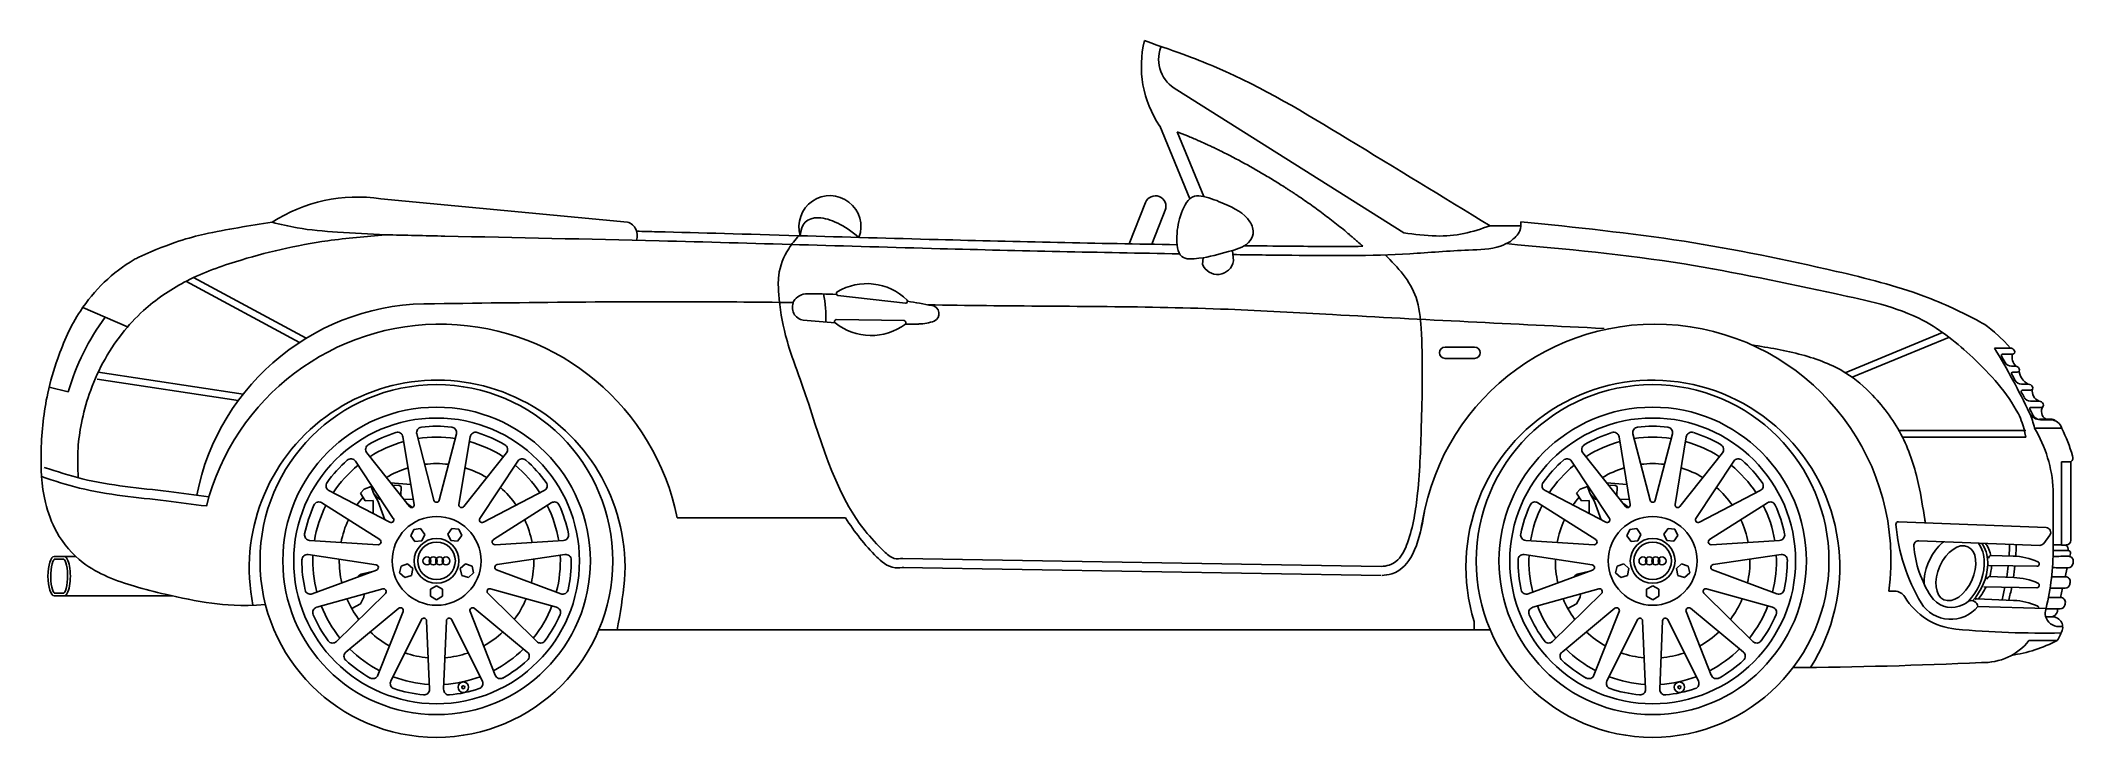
# Model space of a CAD drawing. Header units: millimetres. Extents: x -918 to 3798, y 0 to 1617.
import ezdxf

# ---------------------------------------------------------------- set-up
doc = ezdxf.new("R2010")
doc.units = ezdxf.units.MM
doc.layers.add('ceco.net 95', color=7, linetype='Continuous')

msp = doc.modelspace()

# ---------------------------------------------------------------- linework, layer by layer
at = {"layer": 'ceco.net 95'}
for p, q in [((1718.4, 1502.9), (2244.8, 1170.8)), ((1678.3, 1419.1), (1748.3, 1250.2)), ((1718.5, 1405.4), (1780.9, 1255.1)), ((-129.2, 1250.1), (443.4, 1196)), ((1645.3, 1241.4), (1607.8, 1145.4)), ((1692.5, 1227.6), (1660.1, 1144.5)), ((2444.9, 1187.3), (2516.3, 1187.6)), ((1778.9, 1113.2), (1777.5, 1098.3)), ((1849.5, 1106), (1847.1, 1130)), ((-317.5, 916.7), (-581.2, 1058.5)), ((-302, 926.5), (-563.6, 1067.2)), ((-717, 952.5), (-820.7, 997.9)), ((1088.1, 1007.6), (931.4, 1025.8)), ((1085.4, 967.3), (927.7, 969.8)), ((1119.5, 959.4), (1088.2, 959.4)), ((2409.2, 905.6), (2340.4, 905.6)), ((3269.1, 846.4), (3495, 939.6)), ((3285, 835.8), (3510.9, 929)), ((3615.3, 903.6), (3652.9, 903.6)), ((2409.2, 879.6), (2340.4, 879.6)), ((3633.8, 889.3), (3657.1, 889.3)), ((3654.6, 861.7), (3665.2, 861.7)), ((3673, 855.6), (3673, 855.6)), ((-854.4, 801.8), (-898.7, 812.6)), ((-459.8, 781.8), (-787.4, 831.5)), ((-448.8, 796.3), (-785, 847.3)), ((3657.7, 847.5), (3668, 847.7)), ((3678, 819.9), (3693.7, 819.9)), ((3680.2, 805.7), (3698.7, 805.7)), ((3698.9, 780.2), (3718.8, 780.2)), ((3700.1, 765.9), (3723.8, 765.9)), ((3728.8, 773.8), (3728.8, 773.8)), ((3393.6, 712.6), (3687.9, 712.6)), ((3771.4, 718), (3708.3, 718)), ((3719.9, 738.2), (3749.3, 738.2)), ((3745.5, 737.1), (3721.9, 737.1)), ((3759.3, 731.8), (3759.3, 731.8)), ((-62.9, 535.5), (-161.6, 660.4)), ((-51.7, 540.5), (-77.7, 697.6)), ((-5.8, 550.2), (-45.6, 704.4)), ((6.4, 550.2), (46.2, 704.4)), ((52.3, 540.5), (78.3, 697.6)), ((63.5, 535.5), (162.3, 660.4)), ((2759.1, 535.5), (2660.3, 660.4)), ((2770.3, 540.5), (2744.3, 697.6)), ((2816.2, 550.2), (2776.4, 704.4)), ((2828.4, 550.2), (2868.2, 704.4)), ((2874.3, 540.5), (2900.3, 697.6)), ((2885.4, 535.5), (2984.2, 660.4)), ((3402, 696.7), (3687.9, 696.7)), ((-100.1, 508.2), (-188.1, 641)), ((100.7, 508.2), (188.7, 641)), ((2721.9, 508.2), (2633.9, 641)), ((2922.7, 508.2), (3010.7, 641)), ((3792.9, 639.3), (3770.9, 639.3)), ((3770.9, 446.5), (3770.9, 639.3)), ((3792.9, 457.5), (3792.9, 639.3)), ((-108.3, 499.1), (-249.5, 572.8)), ((-167.8, 576.3), (-176.2, 567.1)), ((-176.2, 567.1), (-165.2, 548.6)), ((-151.1, 582.5), (-167.8, 576.3)), ((-151.1, 582.5), (-150.2, 583.8)), ((-145.9, 566.7), (-151.1, 582.5)), ((-145.9, 566.7), (-134.9, 547.8)), ((-133.1, 552.6), (-145.9, 566.7)), ((-106.3, 590.4), (-59.4, 587.1)), ((-102.3, 585.4), (-86.5, 584.2)), ((-86.5, 584.2), (-82.1, 582.5)), ((-82.1, 582.5), (-82.4, 560.3)), ((108.9, 499.1), (250.1, 572.8)), ((2713.7, 499.1), (2572.5, 572.8)), ((2654.1, 576.3), (2645.8, 567.1)), ((2645.8, 567.1), (2656.8, 548.6)), ((2670.8, 582.5), (2654.1, 576.3)), ((2670.8, 582.5), (2671.8, 583.8)), ((2676.1, 566.7), (2670.8, 582.5)), ((2688.9, 552.6), (2676.1, 566.7)), ((2676.1, 566.7), (2687.1, 547.8)), ((2715.7, 590.4), (2762.6, 587.1)), ((2719.7, 585.4), (2735.5, 584.2)), ((2735.5, 584.2), (2739.9, 582.5)), ((2739.9, 582.5), (2739.5, 560.3)), ((2930.8, 499.1), (3072.1, 572.8)), ((3751.7, 438.5), (3751.7, 574.7)), ((-131.5, 458.9), (-265.9, 544.3)), ((-165.2, 548.6), (-146.7, 550)), ((-146.7, 550), (-147, 519.3)), ((-134.9, 547.8), (-119.4, 505.2)), ((-129.5, 552.6), (-133.1, 552.6)), ((-76.5, 552.7), (-53.5, 551.7)), ((-69.3, 543.6), (-55.3, 533.7)), ((132.1, 458.9), (266.5, 544.3)), ((2690.5, 458.9), (2556.1, 544.3)), ((2656.8, 548.6), (2675.2, 550)), ((2675.2, 550), (2675, 519.3)), ((2687.1, 547.8), (2702.5, 505.2)), ((2692.5, 552.6), (2688.9, 552.6)), ((2745.5, 552.7), (2768.5, 551.7)), ((2752.7, 543.6), (2766.7, 533.7)), ((2954.1, 458.9), (3088.5, 544.3)), ((-59.4, 467.9), (-52.8, 482.7)), ((-52.8, 482.7), (-36.7, 484.4)), ((-36.7, 484.4), (-27.1, 471.2)), ((26.5, 471.8), (36, 484.9)), ((33.1, 457), (26.5, 471.8)), ((36, 484.9), (52.1, 483.2)), ((52.1, 483.2), (58.7, 468.4)), ((949.4, 509.4), (558.6, 509.4)), ((2762.6, 467.9), (2769.2, 482.7)), ((2769.2, 482.7), (2785.3, 484.4)), ((2785.3, 484.4), (2794.8, 471.2)), ((2848.5, 471.8), (2858, 484.9)), ((2855.1, 457), (2848.5, 471.8)), ((2858, 484.9), (2874.1, 483.2)), ((2874.1, 483.2), (2880.7, 468.4)), ((3392.5, 500.4), (3735.5, 487)), ((-135.3, 447.2), (-294.2, 457.1)), ((-49.8, 454.7), (-59.4, 467.9)), ((-33.7, 456.4), (-49.8, 454.7)), ((-27.1, 471.2), (-33.7, 456.4)), ((49.2, 455.3), (33.1, 457)), ((58.7, 468.4), (49.2, 455.3)), ((135.9, 447.2), (294.9, 457.1)), ((2686.7, 447.2), (2527.7, 457.1)), ((2772.1, 454.7), (2762.6, 467.9)), ((2788.2, 456.4), (2772.1, 454.7)), ((2794.8, 471.2), (2788.2, 456.4)), ((2871.2, 455.3), (2855.1, 457)), ((2880.7, 468.4), (2871.2, 455.3)), ((2957.9, 447.2), (3116.8, 457.1)), ((3439.6, 456.4), (3720.4, 445.4)), ((3744, 469.5), (3729.8, 450)), ((3770.9, 446.5), (3751.7, 446.5)), ((3786.7, 433.4), (3751.7, 433.5)), ((3781.4, 446.4), (3770.9, 446.4)), ((3781.8, 446.5), (3781.6, 446.5)), ((3790.6, 420.3), (3792.1, 426.6)), ((-887.1, 420), (-837, 420)), ((-887.1, 413.7), (-864.3, 413.7)), ((-140.2, 400.6), (-297.7, 424.4)), ((-139, 388.4), (-288.3, 333.1)), ((-174.8, 378.8), (-180.6, 374.7)), ((-145.5, 386), (-174.8, 378.8)), ((-85.6, 381.7), (-82.2, 397.5)), ((-73.5, 370.8), (-85.6, 381.7)), ((-82.2, 397.5), (-66.8, 402.6)), ((-66.8, 402.6), (-54.8, 391.7)), ((-54.8, 391.7), (-58.1, 375.9)), ((55.4, 391.7), (67.4, 402.6)), ((58.7, 375.9), (55.4, 391.7)), ((67.4, 402.6), (82.8, 397.5)), ((86.2, 381.7), (74.2, 370.8)), ((82.8, 397.5), (86.2, 381.7)), ((139.5, 388.8), (288.7, 333.1)), ((140.8, 401), (298.3, 424.4)), ((1081.8, 394.4), (2192, 375.6)), ((1082.2, 415.4), (2192.4, 396.6)), ((2681.8, 400.6), (2524.3, 424.4)), ((2683, 388.4), (2533.7, 333.1)), ((2647.1, 378.8), (2641.4, 374.7)), ((2676.4, 386), (2647.1, 378.8)), ((2736.4, 381.7), (2739.8, 397.5)), ((2748.4, 370.8), (2736.4, 381.7)), ((2739.8, 397.5), (2755.2, 402.6)), ((2755.2, 402.6), (2767.2, 391.7)), ((2767.2, 391.7), (2763.8, 375.9)), ((2877.3, 391.7), (2889.4, 402.6)), ((2880.7, 375.9), (2877.3, 391.7)), ((2889.4, 402.6), (2904.8, 397.5)), ((2908.2, 381.7), (2896.1, 370.8)), ((2904.8, 397.5), (2908.2, 381.7)), ((2961.5, 388.8), (3110.7, 333.1)), ((2962.7, 401), (3120.3, 424.4)), ((3714, 397), (3602.7, 398.6)), ((3658.9, 420.7), (3607.9, 422.3)), ((3779.8, 372.7), (3784.5, 393.6)), ((-887.1, 334.6), (-864.3, 334.6)), ((-124.5, 344.6), (-277.9, 301.9)), ((-118.4, 334), (-232, 222.5)), ((-180.6, 374.7), (-181, 372.9)), ((-167.4, 332.7), (-168.3, 325.2)), ((-58.1, 375.9), (-73.5, 370.8)), ((-13.7, 343.6), (0.3, 351.7)), ((-13.7, 327.4), (-13.7, 343.6)), ((0.3, 351.7), (14.3, 343.6)), ((14.3, 343.6), (14.3, 327.4)), ((74.2, 370.8), (58.7, 375.9)), ((119.3, 334.3), (232.7, 222.5)), ((125.4, 344.9), (278.8, 301.9)), ((2697.5, 344.6), (2544, 301.9)), ((2703.6, 334), (2589.9, 222.5)), ((2641.4, 374.7), (2641, 372.9)), ((2654.6, 332.7), (2653.7, 325.2)), ((2763.8, 375.9), (2748.4, 370.8)), ((2808.2, 343.6), (2822.3, 351.7)), ((2808.2, 327.4), (2808.2, 343.6)), ((2822.3, 351.7), (2836.3, 343.6)), ((2836.3, 343.6), (2836.3, 327.4)), ((2896.1, 370.8), (2880.7, 375.9)), ((2941.3, 334.3), (3054.7, 222.5)), ((2947.4, 344.9), (3100.7, 301.9)), ((3384, 339.4), (3370.3, 339.6)), ((3714, 347.3), (3590.9, 349.6)), ((3660, 370.9), (3603.2, 373)), ((3768.8, 324.6), (3773.7, 346.1)), ((-887.1, 328.3), (-612.7, 328.3)), ((-87.3, 299.5), (-210.1, 198.1)), ((-176.5, 310.1), (-196.4, 298.8)), ((-168.3, 325.2), (-176.5, 310.1)), ((-77.4, 292.3), (-135.8, 144.1)), ((0.3, 319.3), (-13.7, 327.4)), ((14.3, 327.4), (0.3, 319.3)), ((78, 292.3), (136.5, 144.1)), ((87.9, 299.5), (210.7, 198.1)), ((2734.7, 299.5), (2611.9, 198.1)), ((2645.5, 310.1), (2625.5, 298.8)), ((2653.7, 325.2), (2645.5, 310.1)), ((2744.6, 292.3), (2686.1, 144.1)), ((2822.3, 319.3), (2808.2, 327.4)), ((2836.3, 327.4), (2822.3, 319.3)), ((2900, 292.3), (2958.4, 144.1)), ((2909.9, 299.5), (3032.7, 198.1)), ((3659.9, 318), (3575.3, 321.6)), ((3735.2, 299.4), (3577.2, 303.7)), ((-34.9, 273.4), (-105.9, 130.8)), ((-22.9, 270.8), (-16.1, 111.7)), ((23.2, 270.6), (16.7, 111.5)), ((35.2, 273.2), (106.5, 130.8)), ((376.8, 249.5), (2445.2, 249.5)), ((2407.8, 269.1), (2407.8, 249.5)), ((2787.1, 273.4), (2716.1, 130.8)), ((2799, 270.8), (2805.9, 111.7)), ((2845.2, 270.6), (2838.7, 111.5)), ((2857.1, 273.2), (2928.4, 130.8)), ((3734.4, 280.1), (3750.6, 280.1)), ((3773.7, 257.6), (3760.4, 257.6)), ((3761.1, 224.6), (3695.4, 224.6))]:
    msp.add_line(p, q, dxfattribs=at)
for centre, radius in [((0, 409.3), 409.3), ((2822, 409.3), 409.3), ((0.3, 409.6), 356.8), ((2822.3, 409.6), 356.8), ((0.3, 409.6), 331.6), ((2822.3, 409.6), 331.6), ((0.3, 409.6), 103.1), ((2822.3, 409.6), 103.1), ((0.3, 409.6), 51.9), ((0.3, 409.6), 43.6), ((2822.3, 409.6), 51.9), ((2822.3, 409.6), 43.6), ((-22.2, 409.6), 9.2), ((-7.4, 409.6), 9.2), ((7.4, 409.6), 9.2), ((22.2, 409.6), 9.2), ((2799.8, 409.6), 9.2), ((2814.6, 409.6), 9.2), ((2829.4, 409.6), 9.2), ((2844.2, 409.6), 9.2), ((62.3, 116.3), 12.2), ((62.3, 116.3), 3.43), ((2884.3, 116.3), 12.2), ((2884.3, 116.3), 3.43)]:
    msp.add_circle(centre, radius, dxfattribs=at)
for centre, radius, start, end in [((1884.2, 1558.1), 248.5, 166.2624, 214.0179), ((1755.7, 1573.5), 79.8, 159.1667, 242.1097), ((-183.5, 891.4), 362.8, 81.3859, 123.0837), ((913.1, 1185.4), 71.9, 339.6463, 197.0414), ((1668.2, 1232.2), 24.7, 339.1182, 158.2326), ((433.6, 1164.9), 32.6, 339.8413, 72.6015), ((1812.5, 1111.9), 37.5, 201.2276, 350.9754), ((998.8, 920), 133.1, 45.5776, 121.1097), ((-15.9, 455.9), 550.7, 88.7936, 168.8868), ((858.8, 998.4), 32.8, 155.8139, 205.9118), ((859.1, 994.2), 35, 86.9695, 149.6755), ((875.6, -367.9), 1397.1, 87.8257, 90.6005), ((617.2, 973.6), 286.6, 358.0241, 11.1567), ((932.7, 1030.2), 4.57, 125.8598, 253.3727), ((1088.4, 1012.1), 4.57, 266.1413, 39.0621), ((875.6, -367.9), 1397.1, 78.6936, 81.0506), ((1147.6, 983.4), 18.8, 293.8399, 84.0701), ((-330.8, 651.1), 544.9, 143.5067, 163.9431), ((9.2, 398.5), 560.5, 11.4089, 165.698), ((854.4, 996.2), 27.8, 205.9118, 263.6744), ((1017.4, 2466.9), 1507.5, 263.6744, 266.4869), ((928.4, 965.2), 4.57, 99.0883, 226.6011), ((1008.4, 1065.8), 133.1, 231.3512, 306.8833), ((1085.1, 962.7), 4.57, 313.3989, 86.3196), ((1117.7, 1064.9), 105.5, 270.9535, 290.7978), ((2828, 412), 547, 352.3959, 170.4945), ((2340.4, 892.6), 13, 90, 270), ((2409.2, 892.6), 13, 270, 90), ((2136.1, 4.8), 1730.9, 25.6025, 31.2809), ((3652.1, 892.5), 11, 25.2958, 90), ((3657.1, 894.9), 5.52, 270, 25.2958), ((3633.8, 886.6), 2.76, 90, 210.5712), ((2141.1, 4.8), 1730.9, 29.9904, 30.5712), ((3654.6, 878.3), 16.6, 209.9904, 270), ((3685.8, 882.8), 29.5, 167.2184, 225.6796), ((3663, 850.9), 11, 25.2958, 90), ((3668, 853.2), 5.52, 270, 25.2958), ((3711.2, 854.5), 38.7, 186.191, 243.2347), ((1.6, 393.1), 436, 356.2349, 191.4209), ((2822.7, 395.3), 433.7, 327.5157, 196.924), ((3657.7, 844.7), 2.76, 90, 208.9784), ((2141.1, 4.8), 1730.9, 28.4191, 28.9784), ((3678, 836.5), 16.6, 208.4191, 270), ((3680.2, 802.9), 2.76, 90, 207.4098), ((3693.7, 808.8), 11, 25.2958, 90), ((3698.7, 811.2), 5.52, 270, 25.2958), ((3729.3, 804.2), 26.2, 171.0831, 246.4762), ((2141.1, 4.8), 1730.9, 26.9476, 27.4098), ((3698.9, 796.7), 16.6, 206.9476, 270), ((3700.1, 763.2), 2.76, 90, 205.94), ((2141.1, 4.8), 1730.9, 25.7692, 25.94), ((2162.2, -37.2), 1730.9, 26.9476, 27.4098), ((3718.8, 769.1), 11, 25.2958, 90), ((3723.8, 771.5), 5.52, 270, 25.2958), ((3745.1, 756.3), 20.6, 143.5549, 241.6361), ((-90.1, 695.5), 12.6, 9.5359, 107.5528), ((-33.4, 707.6), 12.6, 96.4472, 194.4641), ((0.3, 409.6), 312.5, 83.5528, 96.4472), ((34, 707.6), 12.6, 345.5359, 83.5528), ((90.7, 695.5), 12.6, 72.4472, 170.4641), ((2731.8, 695.5), 12.6, 9.5359, 107.5528), ((2788.6, 707.6), 12.6, 96.4472, 194.4641), ((2822.3, 409.6), 312.5, 83.5528, 96.4472), ((2855.9, 707.6), 12.6, 345.5359, 83.5528), ((2912.7, 695.5), 12.6, 72.4472, 170.4641), ((3721.9, 764.7), 27.6, 205.6025, 270), ((3486.1, 664.8), 228.5, 13.4596, 22.6373), ((3719.9, 754.7), 16.6, 206.9476, 270), ((3441, 558.9), 311.1, 2.9059, 30.7599), ((3744.9, 708.9), 28.2, 16.6162, 88.7925), ((3749.3, 727.1), 11, 37.3671, 90), ((3749.3, 727.1), 11, 25.2958, 25.2961), ((3392.4, 532.9), 421.8, 16.6256, 25.8728), ((-151.7, 668.3), 12.6, 120.3169, 218.3338), ((0.3, 409.6), 312.5, 107.6092, 120.5036), ((0.3, 409.6), 287.2, 105.3704, 122.6302), ((0.3, 409.6), 287.2, 81.3704, 98.6296), ((0.3, 409.6), 287.2, 57.3698, 74.6296), ((0.3, 409.6), 312.5, 59.4964, 72.3908), ((152.4, 668.3), 12.6, 321.6662, 59.6831), ((2670.2, 668.3), 12.6, 120.3169, 218.3338), ((2822.3, 409.6), 312.5, 107.6092, 120.5036), ((2822.3, 409.6), 287.2, 105.3704, 122.6302), ((2822.3, 409.6), 287.2, 81.3704, 98.6296), ((2822.3, 409.6), 287.2, 57.3698, 74.6296), ((2822.3, 409.6), 312.5, 59.4964, 72.3908), ((2974.3, 668.3), 12.6, 321.6662, 59.6831), ((0.3, 409.6), 312.5, 131.5534, 144.4478), ((0.3, 409.6), 287.2, 129.3709, 146.6302), ((-198.6, 634), 12.6, 33.5365, 131.5534), ((0.3, 409.6), 225.8, 107.0177, 121.0703), ((0.3, 409.6), 225.8, 82.9664, 97.0336), ((0.3, 409.6), 225.8, 58.9297, 72.9823), ((0.3, 409.6), 287.2, 33.3698, 50.6291), ((199.2, 634), 12.6, 48.4466, 146.4635), ((0.3, 409.6), 312.5, 35.5522, 48.4466), ((2822.3, 409.6), 312.5, 131.5534, 144.4478), ((2822.3, 409.6), 287.2, 129.3709, 146.6302), ((2623.4, 634), 12.6, 33.5365, 131.5534), ((2822.3, 409.6), 225.8, 107.0177, 121.0703), ((2822.3, 409.6), 225.8, 82.9664, 97.0336), ((2822.3, 409.6), 225.8, 58.9297, 72.9823), ((2822.3, 409.6), 287.2, 33.3698, 50.6291), ((3021.2, 634), 12.6, 48.4466, 146.4635), ((2822.3, 409.6), 312.5, 35.5522, 48.4466), ((3785.6, 648.8), 12, 307.6167, 23.2265), ((-243.6, 583.9), 12.6, 144.4478, 242.4647), ((0.3, 409.6), 225.8, 34.9658, 49.033), ((244.3, 583.9), 12.6, 297.5353, 35.5522), ((2578.3, 583.9), 12.6, 144.4478, 242.4647), ((2822.3, 409.6), 225.8, 34.9658, 49.033), ((3066.2, 583.9), 12.6, 297.5353, 35.5522), ((0.3, 409.6), 312.5, 155.5528, 168.4472), ((-272.7, 533.7), 12.6, 57.5359, 155.5528), ((0.3, 409.6), 287.2, 153.3704, 170.6296), ((0.3, 409.6), 225.8, 139.1222, 145.0342), ((-57.9, 539.4), 6.31, 218.3338, 9.4056), ((0.3, 551.8), 6.31, 194.4641, 345.5359), ((58.5, 539.4), 6.31, 170.5944, 321.6662), ((0.3, 409.6), 287.2, 9.3704, 26.6296), ((273.3, 533.7), 12.6, 24.4472, 122.4641), ((0.3, 409.6), 312.5, 11.5528, 24.4472), ((2822.3, 409.6), 312.5, 155.5528, 168.4472), ((2549.3, 533.7), 12.6, 57.5359, 155.5528), ((2822.3, 409.6), 287.2, 153.3704, 170.6296), ((2822.3, 409.6), 225.8, 139.1222, 145.0342), ((2764.1, 539.4), 6.31, 218.3338, 9.4056), ((2822.3, 551.8), 6.31, 194.4641, 345.5359), ((2880.5, 539.4), 6.31, 170.5944, 321.6662), ((2822.3, 409.6), 287.2, 9.3704, 26.6296), ((3095.2, 533.7), 12.6, 24.4472, 122.4641), ((2822.3, 409.6), 312.5, 11.5528, 24.4472), ((-293.5, 469.7), 12.6, 168.4472, 266.4641), ((0.3, 409.6), 225.8, 154.9664, 169.0336), ((-105.3, 504.7), 6.31, 242.4647, 33.5365), ((106, 504.7), 6.31, 146.4635, 297.5353), ((0.3, 409.6), 225.8, 10.9664, 25.0336), ((294.1, 469.7), 12.6, 273.5359, 11.5528), ((2928.9, 365.5), 654.9, 167.9354, 169.8906), ((2528.5, 469.7), 12.6, 168.4472, 266.4641), ((2822.3, 409.6), 225.8, 154.9664, 169.0336), ((2716.6, 504.7), 6.31, 242.4647, 33.5365), ((2927.9, 504.7), 6.31, 146.4635, 297.5353), ((2822.3, 409.6), 225.8, 10.9664, 25.0336), ((3116.1, 469.7), 12.6, 273.5359, 11.5528), ((3392.3, 494.8), 5.52, 87.7679, 184.8571), ((3812.4, 530.5), 427.2, 184.8571, 210.772), ((3735, 475.9), 11, 324.033, 87.7679), ((-299.5, 411.9), 12.6, 81.5359, 179.5528), ((-134.9, 453.5), 6.31, 266.4641, 57.5359), ((135.5, 453.5), 6.31, 122.4641, 273.5359), ((300.2, 411.9), 12.6, 0.4478, 98.4647), ((2522.4, 411.9), 12.6, 81.5359, 179.5528), ((2687.1, 453.5), 6.31, 266.4641, 57.5359), ((2957.5, 453.5), 6.31, 122.4641, 273.5359), ((3122.1, 411.9), 12.6, 0.4478, 98.4647), ((3439.2, 445.3), 11, 87.7679, 184.7015), ((3678.8, 465), 251.5, 184.7015, 213.2532), ((3080.1, 460.8), 570.7, 355.9989, 358.7277), ((3095.4, 458.3), 570.7, 356.1936, 358.9178), ((3720.9, 456.5), 11, 267.7679, 324.033), ((3134.8, 441), 616.9, 346.7702, 359.766), ((3771.3, 434.7), 15.5, 355.1403, 49.1903), ((3781.8, 457.5), 11, 270, 0), ((3786.7, 427.8), 5.52, 347.1747, 89.8141), ((0.3, 409.6), 312.5, 179.6092, 192.5036), ((0.3, 409.6), 287.2, 177.3704, 194.6302), ((0.3, 409.6), 225.8, 179.0177, 193.0703), ((-141.1, 394.3), 6.31, 290.3338, 81.4056), ((141.7, 394.7), 6.31, 98.4647, 249.5365), ((0.3, 409.6), 225.8, 346.967, 0.7064), ((0.3, 409.6), 287.2, 345.3709, 2.6302), ((0.3, 409.6), 312.5, 347.5534, 0.4478), ((2822.3, 409.6), 312.5, 179.6092, 192.5036), ((2822.3, 409.6), 287.2, 177.3704, 194.6302), ((2822.3, 409.6), 225.8, 179.0177, 193.0703), ((2680.8, 394.3), 6.31, 290.3338, 81.4056), ((2963.7, 394.7), 6.31, 98.4647, 249.5365), ((2822.3, 409.6), 225.8, 346.967, 0.7064), ((2822.3, 409.6), 287.2, 345.3709, 2.6302), ((2822.3, 409.6), 312.5, 347.5534, 0.4478), ((3607.9, 416.7), 5.52, 90, 185.8068), ((3080.1, 460.8), 570.7, 351.0001, 353.6798), ((3655.4, 273.7), 147, 65.542, 88.66), ((3095.4, 458.3), 570.7, 351.1965, 353.9079), ((3714, 402.5), 5.52, 270, 65.542), ((3460, -29512.1), 29907.4, 89.37481, 89.44466), ((3957.5, -27513.6), 27934.4, 90.34899, 90.42285), ((3786.5, 404.6), 11, 269.3748, 348.4424), ((3787.4, 409.2), 11, 348.5317, 90.349), ((821.5, 1010.9), 3037.4, 348.4424, 348.5317), ((-292.7, 344.9), 12.6, 192.3169, 290.3338), ((-122.8, 338.5), 6.31, 314.4647, 105.5365), ((123.7, 338.8), 6.31, 74.3338, 225.4056), ((293.1, 345), 12.6, 249.5365, 347.5534), ((-913, 509.2), 1357.4, 348.9697, 353.8803), ((2529.3, 344.9), 12.6, 192.3169, 290.3338), ((2699.2, 338.5), 6.31, 314.4647, 105.5365), ((2945.7, 338.8), 6.31, 74.3338, 225.4056), ((3115.1, 345), 12.6, 249.5365, 347.5534), ((3383.5, 311.8), 27.6, 31.1617, 89.0057), ((3605.7, 365.5), 7.92, 108.3639, 168.3309), ((3080.1, 460.8), 570.7, 345.6287, 348.669), ((3095.4, 458.3), 570.7, 345.8167, 348.8936), ((3655.4, 224), 147, 65.542, 88.2071), ((3714, 352.8), 5.52, 270, 65.542), ((3568.7, -26629.7), 26976.5, 89.55268, 89.62693), ((4031.9, -24926.1), 25300.1, 90.56991, 90.64325), ((3779.4, 357.1), 11, 269.3748, 348.4424), ((3779.4, 357.1), 11, 269.5527, 348.4424), ((3780.4, 361.7), 11, 348.5314, 90.5699), ((814.4, 963.4), 3037.4, 348.4424, 348.5314), ((-274.6, 289.8), 12.6, 105.5365, 203.5534), ((0.3, 409.6), 312.5, 203.5534, 216.4478), ((0.3, 409.6), 287.2, 201.3709, 218.6302), ((0.3, 409.6), 225.8, 202.967, 216.7064), ((-83.2, 294.6), 6.31, 338.4641, 129.5359), ((83.9, 294.6), 6.31, 50.4641, 201.5359), ((0.3, 409.6), 225.8, 323.0177, 337.0703), ((0.3, 409.6), 287.2, 321.3704, 338.6302), ((0.3, 409.6), 312.5, 323.6092, 336.5036), ((275.4, 289.7), 12.6, 336.3169, 74.3338), ((2547.4, 289.8), 12.6, 105.5365, 203.5534), ((2822.3, 409.6), 312.5, 203.5534, 216.4478), ((2822.3, 409.6), 287.2, 201.3709, 218.6302), ((2822.3, 409.6), 225.8, 202.967, 216.7064), ((2738.7, 294.6), 6.31, 338.4641, 129.5359), ((2905.8, 294.6), 6.31, 50.4641, 201.5359), ((2822.3, 409.6), 225.8, 323.0177, 337.0703), ((2822.3, 409.6), 287.2, 321.3704, 338.6302), ((2822.3, 409.6), 312.5, 323.6092, 336.5036), ((3097.3, 289.7), 12.6, 336.3169, 74.3338), ((3541.4, 407.3), 156.9, 211.1617, 264.3125), ((3514.3, 355.4), 81.4, 212.242, 320.5522), ((3515.7, 358.1), 56.5, 213.2532, 288.2848), ((3511.3, 371.7), 70.8, 288.2848, 308.4328), ((3561.2, 301.1), 16.2, 9.0416, 111.3356), ((3575.1, 316.1), 5.52, 87.5428, 139.3503), ((3654, 171.1), 147, 65.542, 87.6968), ((3712.6, 299.9), 5.52, 0, 65.542), ((3779.2, 286.1), 46, 162.6038, 179.8441), ((3764.7, 288.9), 31.6, 184.9594, 262.2429), ((3453.4, -29607.6), 29907.4, 89.39746, 89.46046), ((3950.9, -27609.2), 27934.4, 90.37334, 90.43127), ((3744.7, 296.2), 17.1, 289.9758, 6.3988), ((3768, 309.1), 11, 269.3748, 348.4424), ((3768, 309.1), 11, 269.3975, 348.4423), ((3768.9, 313.6), 11, 348.5277, 90.3733), ((803, 915.5), 3037.4, 348.4423, 348.5277), ((0.3, 409.6), 225.8, 226.9664, 241.0336), ((-29.2, 270.5), 6.31, 2.4635, 153.5353), ((29.5, 270.4), 6.31, 26.5944, 177.6662), ((0.3, 409.6), 225.8, 298.9664, 313.0336), ((2822.3, 409.6), 225.8, 226.9664, 241.0336), ((2792.7, 270.5), 6.31, 2.4635, 153.5353), ((2851.5, 270.4), 6.31, 26.5944, 177.6662), ((2822.3, 409.6), 225.8, 298.9664, 313.0336), ((3731.8, 2541.3), 2299.4, 264.8629, 270.9565), ((3750, 258.5), 21.6, 47.4395, 88.2822), ((3662.3, 286.8), 116.7, 327.8075, 342.2146), ((3749.2, 255.3), 24.6, 350.4062, 51.3052), ((-240.9, 231.5), 12.6, 216.4478, 314.4647), ((-202.1, 188.3), 12.6, 129.5359, 227.5528), ((0.3, 409.6), 287.2, 225.3704, 242.6296), ((0.3, 409.6), 225.8, 250.9658, 265.033), ((0.3, 409.6), 225.8, 274.9297, 288.7064), ((0.3, 409.6), 287.2, 297.3704, 314.6296), ((202.7, 188.3), 12.6, 312.4472, 50.4641), ((241.5, 231.5), 12.6, 225.5359, 323.5528), ((2581.1, 231.5), 12.6, 216.4478, 314.4647), ((2619.9, 188.3), 12.6, 129.5359, 227.5528), ((2822.3, 409.6), 287.2, 225.3704, 242.6296), ((2822.3, 409.6), 225.8, 250.9658, 265.033), ((2822.3, 409.6), 225.8, 274.9297, 288.7064), ((2822.3, 409.6), 287.2, 297.3704, 314.6296), ((3024.7, 188.3), 12.6, 312.4472, 50.4641), ((3063.5, 231.5), 12.6, 225.5359, 323.5528), ((3589.9, 308.3), 134.7, 267.9266, 321.5968), ((3602.1, 534.8), 348.5, 278.6874, 297.1349), ((0.3, 409.6), 312.5, 227.5528, 240.4472), ((-147.6, 148.8), 12.6, 240.4472, 338.4641), ((148.2, 148.8), 12.6, 201.5359, 299.5528), ((0.3, 409.6), 312.5, 299.5528, 312.4472), ((2822.3, 409.6), 312.5, 227.5528, 240.4472), ((2674.4, 148.8), 12.6, 240.4472, 338.4641), ((2970.2, 148.8), 12.6, 201.5359, 299.5528), ((2822.3, 409.6), 312.5, 299.5528, 312.4472), ((3089.1, 10607.3), 10445.4, 270.32398, 272.72131), ((-94.6, 125.2), 12.6, 153.5353, 251.5522), ((0.3, 409.6), 287.2, 249.3698, 266.6291), ((0.3, 409.6), 312.5, 251.5522, 264.4466), ((-28.7, 111.2), 12.6, 264.4466, 2.4635), ((29.3, 111), 12.6, 177.6662, 275.6831), ((0.3, 409.6), 287.2, 273.3698, 290.6296), ((0.3, 409.6), 312.5, 275.4964, 288.3908), ((95.2, 125.2), 12.6, 288.4472, 26.4641), ((2727.4, 125.2), 12.6, 153.5353, 251.5522), ((2822.3, 409.6), 287.2, 249.3698, 266.6291), ((2822.3, 409.6), 312.5, 251.5522, 264.4466), ((2793.3, 111.2), 12.6, 264.4466, 2.4635), ((2851.3, 111), 12.6, 177.6662, 275.6831), ((2822.3, 409.6), 287.2, 273.3698, 290.6296), ((2822.3, 409.6), 312.5, 275.4964, 288.3908), ((2917.2, 125.2), 12.6, 288.4472, 26.4641)]:
    msp.add_arc(centre, radius, start, end, dxfattribs=at)
at = {"layer": 'ceco.net 95', "extrusion": (0, 0, -1)}
for centre, major_axis, ratio, start_param, end_param in [((956.9, 1086.3), (-100.1, 110.1), 0.468057, 5.825113, 7.58888), ((-887.1, 374.2), (0, 45.8), 0.313438, 3.141593, 6.283185), ((-863.9, 374.2), (0, 45.8), 0.313438, 6.283185, 9.424778)]:
    msp.add_ellipse(centre, major_axis=major_axis, ratio=ratio, start_param=start_param, end_param=end_param, dxfattribs=at)
msp.add_ellipse((3525.9, 381), major_axis=(-27.7, -61.5), ratio=0.603205, dxfattribs=at)
at = {"layer": 'ceco.net 95'}
for points, knots in [([(2444.9, 1187.3), (2335.2, 1254.4), (2127.1, 1381.6), (1877.6, 1532.8), (1725.4, 1588.3), (1642.8, 1617.1)], [0, 0, 0, 0, 46935.169826, 88959.379491, 105803.754926, 105803.754926, 105803.754926, 105803.754926]), ([(2149.5, 1139.8), (2145.3, 1143.5), (2141.2, 1147.2), (2135.7, 1152.1), (2134.3, 1153.3), (2130.1, 1157), (2127.4, 1159.4), (2123.9, 1162.4), (2123.2, 1163), (2121.9, 1164.1), (2121.3, 1164.6), (2120, 1165.7), (2119.4, 1166.2), (2117.6, 1167.8), (2116.3, 1168.8), (2112.6, 1171.9), (2110.1, 1174), (2102.7, 1180.2), (2097.6, 1184.3), (2082.5, 1196.5), (2072.2, 1204.4), (2051.5, 1220), (2041, 1227.7), (2019.8, 1242.8), (2009.1, 1250.1), (1994.6, 1259.8), (1991, 1262.2), (1984.9, 1266.3), (1982.4, 1267.9), (1978.8, 1270.2), (1977.7, 1270.9), (1975.6, 1272.3), (1974.5, 1273), (1971.3, 1275.1), (1969.2, 1276.5), (1962.7, 1280.6), (1958.4, 1283.3), (1945.5, 1291.4), (1936.8, 1296.7), (1910.6, 1312.4), (1892.9, 1322.5), (1857.2, 1342), (1839.1, 1351.4), (1818.1, 1361.8), (1815.2, 1363.2), (1810.8, 1365.4), (1809.1, 1366.2), (1806.2, 1367.6), (1804.9, 1368.2), (1802.9, 1369.2), (1802.2, 1369.5), (1800.1, 1370.5), (1798.6, 1371.2), (1795.8, 1372.5), (1794.4, 1373.2), (1790.1, 1375.2), (1787.2, 1376.5), (1778.7, 1380.5), (1772.9, 1383), (1759.1, 1389.1), (1751, 1392.6), (1734.7, 1399.2), (1726.6, 1402.4), (1718.5, 1405.4)], [6333.902587, 6333.902587, 6333.902587, 6333.902587, 8376.422752, 8376.422752, 9057.534777, 9057.534777, 10419.758825, 10419.758825, 10759.359264, 10759.359264, 11059.473023, 11059.473023, 11359.586782, 11359.586782, 11959.814299, 11959.814299, 13160.269334, 13160.269334, 15561.179404, 15561.179404, 20362.999544, 20362.999544, 25164.819684, 25164.819684, 29966.639823, 29966.639823, 31575.263925, 31575.263925, 32675.957339, 32675.957339, 33145.423857, 33145.423857, 33614.890375, 33614.890375, 34553.823411, 34553.823411, 36431.689482, 36431.689482, 40187.421625, 40187.421625, 47698.88591, 47698.88591, 55210.350195, 55210.350195, 56376.209548, 56376.209548, 57046.630169, 57046.630169, 57576.456622, 57576.456622, 57867.326205, 57867.326205, 58449.065371, 58449.065371, 59030.804537, 59030.804537, 60194.28287, 60194.28287, 62521.239535, 62521.239535, 65806.106013, 65806.106013, 69049.282139, 69049.282139, 69049.282139, 69049.282139]), ([(1828.2, 1238.3), (1812.8, 1245), (1790.9, 1254.5), (1747.9, 1259.8), (1724.5, 1212.7), (1716.4, 1169), (1719.6, 1107.6), (1783.4, 1111.7), (1829.9, 1126), (1880.5, 1138.1), (1899.3, 1170.3), (1883.9, 1213.7), (1851.4, 1228.1), (1828.2, 1238.3)], [0, 0, 0, 0, 51.101501, 72.363367, 121.097914, 177.202506, 224.84599, 264.963026, 335.376769, 386.145927, 408.975456, 438.116209, 510.536421, 510.536421, 510.536421, 510.536421]), ([(-381.6, 1195.4), (-434, 1187.4), (-522.9, 1173.9), (-610.9, 1149.8), (-691, 1114.7)], [0, 0, 0, 0, 19349.377755, 32837.487844, 32837.487844, 32837.487844, 32837.487844]), ([(-118.4, 1166.4), (-155.5, 1168.4), (-223.8, 1172.1), (-312.3, 1178.7), (-362.2, 1190.7), (-381.6, 1195.4)], [0, 0, 0, 0, 111.404851, 205.505314, 265.211045, 265.211045, 265.211045, 265.211045]), ([(2444.9, 1187.3), (2425, 1180.5), (2384.5, 1166.8), (2316.2, 1161.2), (2269.8, 1167.5), (2244.8, 1170.8)], [0, 0, 0, 0, 63.095801, 127.722131, 203.323542, 203.323542, 203.323542, 203.323542]), ([(2516.6, 1196.9), (2516.5, 1189.5), (2516.2, 1170.7), (2501.2, 1158.6), (2492.1, 1151.2)], [0, 0, 0, 0, 21.134279, 54.11405, 54.11405, 54.11405, 54.11405]), ([(2516.6, 1196.9), (2643.2, 1183.8), (2889.4, 1158.5), (3199.3, 1094.7), (3434.3, 1036.8), (3557.7, 978.7), (3610.9, 948.1), (3652.9, 903.6)], [0, 0, 0, 0, 46339.821977, 90063.247066, 115629.396942, 133517.56811, 140232.953609, 140232.953609, 140232.953609, 140232.953609]), ([(-118.4, 1166.4), (-163.2, 1162.6), (-280.9, 1152.5), (-438.2, 1116.3), (-583.9, 1063), (-671.5, 1002.1), (-733.2, 936.5), (-775.4, 870.8), (-806.5, 800.2), (-823.9, 733.2), (-834, 668), (-832.1, 625.6), (-831.1, 602.6)], [0, 0, 0, 0, 134.630379, 354.221698, 482.33393, 597.445612, 670.363686, 751.405171, 830.510493, 900.824296, 958.555495, 1027.6644, 1027.6644, 1027.6644, 1027.6644]), ([(1724.3, 1122.3), (1538.9, 1125.3), (1136.9, 1134), (568.3, 1152.3), (139.2, 1160.7), (-72.5, 1165.4), (-118.4, 1166.4)], [98649.459349, 98649.459349, 98649.459349, 98649.459349, 166192.638299, 245468.34386, 305857.758633, 322614.77215, 322614.77215, 322614.77215, 322614.77215]), ([(840.6, 1164.4), (716.7, 1168), (598.5, 1171.4), (480.4, 1174.3), (464.8, 1174.7)], [208075.10841, 208075.10841, 208075.10841, 208075.10841, 245468.34386, 251147.757172, 251147.757172, 251147.757172, 251147.757172]), ([(840.6, 1164.4), (832.5, 1154.7), (810.4, 1127.9), (791.6, 1079.9), (794.6, 1010.6), (808.7, 923.7), (879.8, 742.3), (925.4, 550.4), (1028.9, 440.9), (1058.5, 412.7), (1075.2, 414.6), (1082.2, 415.4)], [0, 0, 0, 0, 38.008004, 104.391049, 147.700179, 244.994181, 366.711698, 734.541605, 799.679924, 828.016841, 848.139919, 848.139919, 848.139919, 848.139919]), ([(1718.6, 1143.5), (1533.5, 1146.4), (1241.2, 1152.7), (948.4, 1161.3), (840.6, 1164.4)], [98740.55326, 98740.55326, 98740.55326, 98740.55326, 166192.638299, 205485.033427, 205485.033427, 205485.033427, 205485.033427]), ([(2492.1, 1151.2), (2484.7, 1146.9), (2455.1, 1132.3), (2373.2, 1131.5), (2213.9, 1116.8), (2030.6, 1118.2), (1893.6, 1119.9), (1848, 1120.5)], [4973.636086, 4973.636086, 4973.636086, 4973.636086, 8117.254551, 17151.286478, 33804.734692, 67049.012873, 83627.725715, 83627.725715, 83627.725715, 83627.725715]), ([(2149.5, 1139.8), (2093.1, 1138.9), (2001.5, 1139.7), (1910.2, 1140.8), (1875.4, 1141.2)], [46496.256455, 46496.256455, 46496.256455, 46496.256455, 67049.012873, 79713.170352, 79713.170352, 79713.170352, 79713.170352]), ([(2482.3, 1145.9), (2620.7, 1133.3), (2878.9, 1109.7), (3197.5, 1038.9), (3436.4, 990.4), (3573.6, 878.8), (3654.6, 789.6), (3682.9, 725.6), (3687.9, 696.7)], [0, 0, 0, 0, 50494.044906, 94217.469996, 119783.619871, 137252.433261, 157731.036157, 162789.677719, 162789.677719, 162789.677719, 162789.677719]), ([(-691, 1114.7), (-694.5, 1112.8), (-748.2, 1082.4), (-825.5, 1008.3), (-876.6, 891.9), (-908.6, 783.2), (-920.2, 670.5), (-916, 559.8), (-882.2, 468.3), (-815.3, 390), (-719.1, 354.5), (-617.7, 328.7), (-525.6, 310), (-456.8, 304.1), (-396.6, 308.4)], [38949.174423, 38949.174423, 38949.174423, 38949.174423, 40423.749105, 61392.800717, 76256.830371, 86387.915267, 102577.089599, 117378.251915, 126281.41482, 137687.167273, 153633.131573, 162567.514631, 175972.937751, 187748.906394, 187748.906394, 187748.906394, 187748.906394]), ([(2201.7, 1119.9), (2216.2, 1105.2), (2244.9, 1076), (2279.1, 1018.9), (2290, 901.2), (2286.3, 750.4), (2281.3, 582.9), (2264.4, 474.3), (2238.5, 414.9), (2212.5, 398.7), (2198.5, 397.2), (2192.4, 396.6)], [0, 0, 0, 0, 61.92264, 122.825346, 195.017061, 410.63268, 578.08496, 695.657874, 741.521756, 764.924867, 783.349489, 783.349489, 783.349489, 783.349489]), ([(827.8, 1009), (784.3, 1009.7), (506.9, 1013), (229.5, 1009.5), (-4.3, 1006.5)], [228746.603712, 228746.603712, 228746.603712, 228746.603712, 244606.970993, 329833.580034, 329833.580034, 329833.580034, 329833.580034]), ([(2709.6, 949), (2499.4, 959.3), (2208.6, 973.6), (1731.1, 1001.1), (1418, 999.9), (1185.7, 1003.1), (1140.6, 1003.8)], [0, 0, 0, 0, 76692.226511, 106107.325429, 174285.943353, 190742.592935, 190742.592935, 190742.592935, 190742.592935]), ([(3052.7, 910.8), (3091.6, 904.5), (3166.7, 892.2), (3265.2, 855.5), (3344.3, 787.3), (3407.3, 700.6), (3439.2, 598.3), (3449.8, 530.3), (3454.7, 500.6), (3455.1, 497.9)], [0, 0, 0, 0, 14371.620718, 27741.740816, 37584.645461, 52030.004421, 66170.281237, 76151.800396, 77139.4865, 77139.4865, 77139.4865, 77139.4865]), ([(-528, 558.6), (-559.1, 562.2), (-657.1, 576.3), (-787.2, 586.5), (-880.9, 617.1), (-910.2, 626.7)], [14800.015527, 14800.015527, 14800.015527, 14800.015527, 26213.193901, 50833.296175, 62041.240636, 62041.240636, 62041.240636, 62041.240636]), ([(-534, 537), (-565.1, 540.6), (-663.2, 554.7), (-793.4, 564.9), (-887, 595.5), (-916.3, 605.1)], [14773.189044, 14773.189044, 14773.189044, 14773.189044, 26213.193901, 50833.296175, 62041.240636, 62041.240636, 62041.240636, 62041.240636]), ([(2292.7, 524.4), (2291.8, 518.8), (2290.8, 513.3), (2284.7, 480.1), (2279, 453.3), (2255.9, 406.3), (2240.1, 387.1), (2208.3, 377), (2200.7, 376.3), (2194.6, 375.7)], [75046.130956, 75046.130956, 75046.130956, 75046.130956, 77025.076748, 77025.076748, 86844.976221, 86844.976221, 92925.927793, 92925.927793, 95159.072997, 95159.072997, 95159.072997, 95159.072997]), ([(949.4, 509.4), (969.8, 477.1), (993.7, 446.7), (1031.2, 409.7), (1046, 395.5), (1072.7, 393), (1079.3, 393.9), (1084.6, 394.6)], [83158.349515, 83158.349515, 83158.349515, 83158.349515, 96834.725271, 96834.725271, 101163.602915, 101163.602915, 103029.630579, 103029.630579, 103029.630579, 103029.630579]), ([(3452, 356.4), (3451.6, 387.5), (3465, 420.5), (3489.6, 447.4), (3493.2, 450.9), (3497.1, 454.1)], [7.198121, 7.198121, 7.198121, 7.198121, 8.353621, 8.353621, 8.537094, 8.537094, 8.537094, 8.537094]), ([(3578, 450.7), (3578.9, 449.5), (3579.7, 448.3), (3589.5, 433.1), (3592.4, 416.7), (3590.6, 370.3), (3577.3, 339), (3555.3, 316.2)], [3.462041, 3.462041, 3.462041, 3.462041, 3.515282, 3.515282, 4.120768, 4.120768, 5.231662, 5.231662, 5.231662, 5.231662]), ([(3585.9, 450.7), (3586.8, 449.5), (3587.7, 448.3), (3597.5, 433.1), (3600.4, 416.7), (3598.6, 370.3), (3585.3, 339), (3564.5, 317)], [3.462041, 3.462041, 3.462041, 3.462041, 3.515282, 3.515282, 4.120768, 4.120768, 5.231662, 5.231662, 5.231662, 5.231662]), ([(3594.8, 449.6), (3595.7, 448.4), (3596.6, 447.2), (3602.1, 438.6), (3605.2, 430.5), (3606.9, 422.2)], [3.4620407, 3.4620407, 3.4620407, 3.4620407, 3.5152824, 3.5152824, 3.8353213, 3.8353213, 3.8353213, 3.8353213]), ([(-886.7, 334.6), (-887.5, 335.3), (-890.8, 340.6), (-896.6, 366.2), (-895, 395.8), (-888.7, 411.4), (-887.1, 413.3), (-886.7, 413.7)], [3.383074, 3.383074, 3.383074, 3.383074, 4.08331, 4.08331, 5.625601, 5.625601, 6.041704, 6.041704, 6.041704, 6.041704]), ([(-864.4, 413.7), (-863.5, 413.1), (-860.3, 407.7), (-854.4, 382.1), (-856, 352.5), (-862.3, 337), (-863.9, 335), (-864.4, 334.6)], [6.524667, 6.524667, 6.524667, 6.524667, 7.224903, 7.224903, 8.767194, 8.767194, 9.183297, 9.183297, 9.183297, 9.183297])]:
    msp.add_open_spline(points, degree=3, knots=knots, dxfattribs=at)
for points in [[(3608.6, 398.6), (3608.3, 390), (3606.9, 381.4), (3604.7, 372.9)], [(3596.1, 349.5), (3591.3, 339.4), (3585.3, 329.9), (3578.3, 321.5)]]:
    msp.add_open_spline(points, degree=3, dxfattribs=at)

doc.saveas('drawing.dxf')
